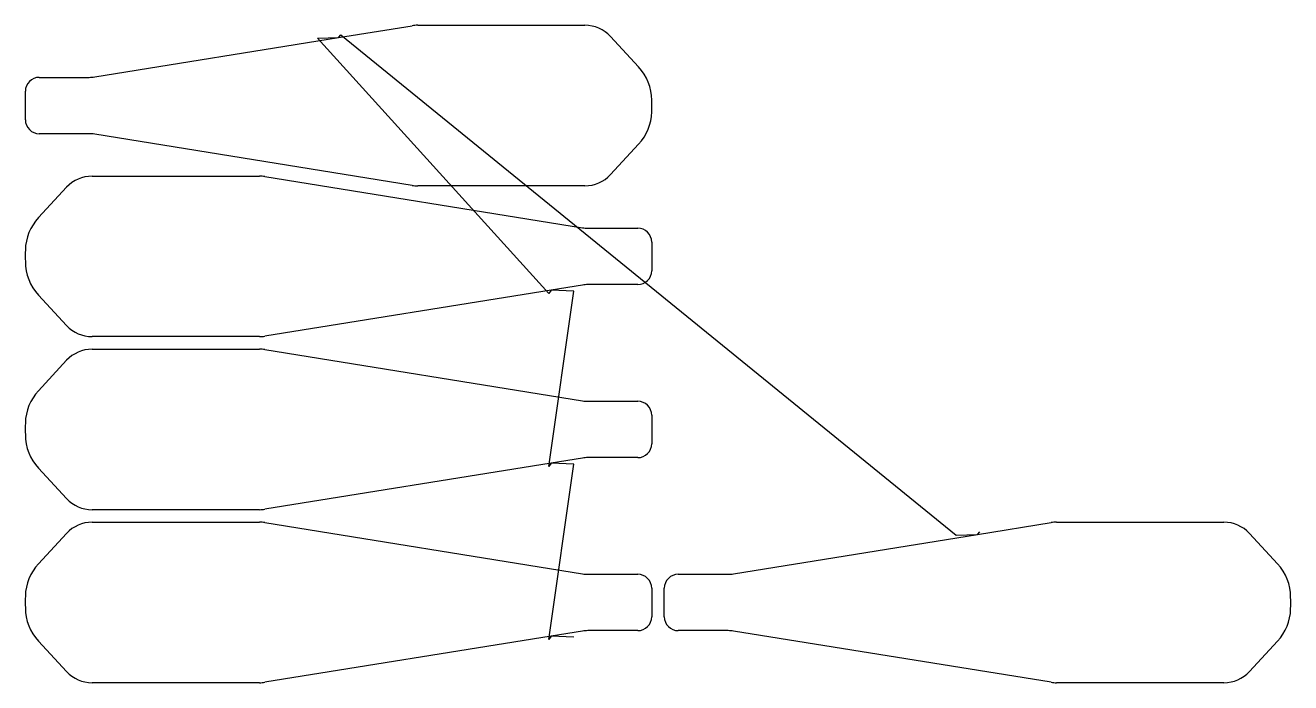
# Model space of a CAD drawing. Header units: metres. Extents: x 19 to 1841, y 19 to 966.
import ezdxf

# ---------------------------------------------------------------- set-up
doc = ezdxf.new("R2010")
doc.units = ezdxf.units.M

msp = doc.modelspace()

# ---------------------------------------------------------------- linework, layer by layer
at = {"layer": 'TOOL_0'}
for p, q in [((584.006, 966.073), (824.882, 966.073)), ((118.86, 891.704), (469.814, 948.309)), ((439.489, 947.554), (469.813, 948.308)), ((772.967, 579.628), (439.489, 947.554)), ((469.813, 948.308), (575.949, 965.427)), ((469.814, 948.309), (473.19, 952.225)), ((473.19, 952.225), (1359.6, 231.679)), ((861.568, 950.045), (902.094, 906.281)), ((39, 891.074), (110.994, 891.074)), ((19, 829.874), (19, 871.074)), ((110.994, 809.874), (39, 809.874)), ((575.949, 735.52), (118.86, 809.244)), ((902.094, 794.666), (861.568, 750.902)), ((115.118, 748.736), (355.994, 748.736)), ((364.051, 748.09), (821.14, 674.366)), ((37.906, 688.944), (78.432, 732.708)), ((824.881, 734.874), (584.006, 734.874)), ((829.006, 673.736), (901, 673.736)), ((921, 653.736), (921, 612.536)), ((775.98, 584.623), (364.051, 518.183)), ((775.98, 584.622), (772.967, 579.628)), ((821.14, 591.906), (775.98, 584.622)), ((808.691, 583.006), (775.98, 584.623)), ((901, 592.536), (829.006, 592.536)), ((78.432, 533.565), (37.906, 577.329)), ((772.967, 330.356), (808.691, 583.006)), ((355.994, 517.537), (115.119, 517.537)), ((115.118, 499.464), (355.994, 499.464)), ((364.051, 498.818), (821.14, 425.094)), ((37.906, 439.672), (78.432, 483.436)), ((829.006, 424.464), (901, 424.464)), ((921, 404.464), (921, 363.264)), ((78.432, 284.293), (37.906, 328.057)), ((775.98, 335.351), (364.051, 268.911)), ((775.98, 335.35), (772.967, 330.356)), ((772.967, 81.092), (808.691, 333.733)), ((821.14, 342.634), (775.98, 335.35)), ((808.691, 333.733), (775.98, 335.351)), ((901, 343.264), (829.006, 343.264)), ((355.994, 268.265), (115.119, 268.265)), ((115.118, 250.2), (355.994, 250.2)), ((364.051, 249.554), (821.14, 175.83)), ((1389.924, 232.434), (1496.06, 249.553)), ((1504.117, 250.199), (1744.993, 250.199)), ((37.906, 190.408), (78.432, 234.172)), ((1038.971, 175.83), (1389.925, 232.435)), ((1359.6, 231.679), (1389.924, 232.434)), ((1389.925, 232.435), (1393.301, 236.351)), ((1781.679, 234.171), (1822.205, 190.407)), ((829.006, 175.2), (901, 175.2)), ((959.111, 175.2), (1031.105, 175.2)), ((921, 155.2), (921, 114)), ((939.111, 114), (939.111, 155.2)), ((821.14, 93.37), (775.98, 86.086)), ((901, 94), (829.006, 94)), ((1031.105, 94), (959.111, 94)), ((1496.06, 19.646), (1038.971, 93.37)), ((78.432, 35.029), (37.906, 78.793)), ((775.98, 86.087), (364.051, 19.647)), ((775.98, 86.086), (772.967, 81.092)), ((808.691, 84.469), (775.98, 86.087)), ((1822.205, 78.792), (1781.679, 35.028)), ((355.994, 19.001), (115.119, 19.001)), ((1744.992, 19), (1504.117, 19))]:
    msp.add_line(p, q, dxfattribs=at)
for centre, radius, start, end in [((584.006, 915.473), 50.6, 90, 99.162239), ((824.882, 916.073), 50, 42.800329, 90), ((849.999, 858.041), 71, 0, 42.799705), ((39, 871.074), 20, 90, 180), ((110.994, 940.474), 49.4, 270, 279.162199), ((201.69, 850.474), 719.349, 359.265213, 0.602719), ((849.93, 842.934), 71.07, 317.221528, 358.641446), ((39, 829.874), 20, 180, 270), ((110.994, 760.474), 49.4, 80.837801, 90), ((115.118, 698.736), 50, 90, 137.199671), ((355.994, 698.136), 50.6, 80.837761, 90), ((824.882, 784.874), 50, 269.998854, 317.199671), ((584.006, 785.474), 50.6, 260.837761, 270), ((90.07, 640.676), 71.07, 137.221528, 178.638222), ((829.006, 723.136), 49.4, 260.837801, 270), ((901, 653.736), 20, 0, 90), ((738.31, 633.137), 719.349, 179.264975, 180.602719), ((90.001, 625.569), 71, 179.999193, 222.799705), ((901, 612.536), 20, 270, 0), ((829.006, 543.136), 49.4, 90, 99.162199), ((115.119, 567.537), 50, 222.799551, 270), ((355.994, 568.137), 50.6, 270, 279.162239), ((115.118, 449.464), 50, 90, 137.199671), ((355.994, 448.864), 50.6, 80.837761, 90), ((90.07, 391.404), 71.07, 137.221528, 178.638222), ((829.006, 473.864), 49.4, 260.837801, 270), ((901, 404.464), 20, 0, 90), ((738.31, 383.865), 719.349, 179.264975, 180.602719), ((90.001, 376.297), 71, 179.999193, 222.799705), ((901, 363.264), 20, 270, 0), ((829.006, 293.864), 49.4, 90, 99.162199), ((115.119, 318.265), 50, 222.799551, 270), ((355.994, 318.865), 50.6, 270, 279.162239), ((115.118, 200.2), 50, 90, 137.199671), ((355.994, 199.6), 50.6, 80.837761, 90), ((1504.117, 199.599), 50.6, 90, 99.162239), ((1744.993, 200.199), 50, 42.800329, 90), ((90.07, 142.14), 71.07, 137.221528, 178.638222), ((1770.11, 142.167), 71, 0, 42.799705), ((829.006, 224.6), 49.4, 260.837801, 270), ((901, 155.2), 20, 0, 90), ((959.111, 155.2), 20, 90, 180), ((1031.105, 224.6), 49.4, 270, 279.162199), ((738.31, 134.601), 719.349, 179.264975, 180.602719), ((1121.801, 134.6), 719.349, 359.265213, 0.602719), ((90.001, 127.033), 71, 179.999193, 222.799705), ((901, 114), 20, 270, 0), ((959.111, 114), 20, 180, 270), ((1770.041, 127.06), 71.07, 317.221528, 358.641446), ((829.006, 44.6), 49.4, 90, 99.162199), ((1031.105, 44.6), 49.4, 80.837801, 90), ((115.119, 69.001), 50, 222.799551, 270), ((355.994, 69.601), 50.6, 270, 279.162239), ((1504.117, 69.6), 50.6, 260.837761, 270), ((1744.993, 69), 50, 269.998854, 317.199671)]:
    msp.add_arc(centre, radius, start, end, dxfattribs=at)

doc.saveas('drawing.dxf')
